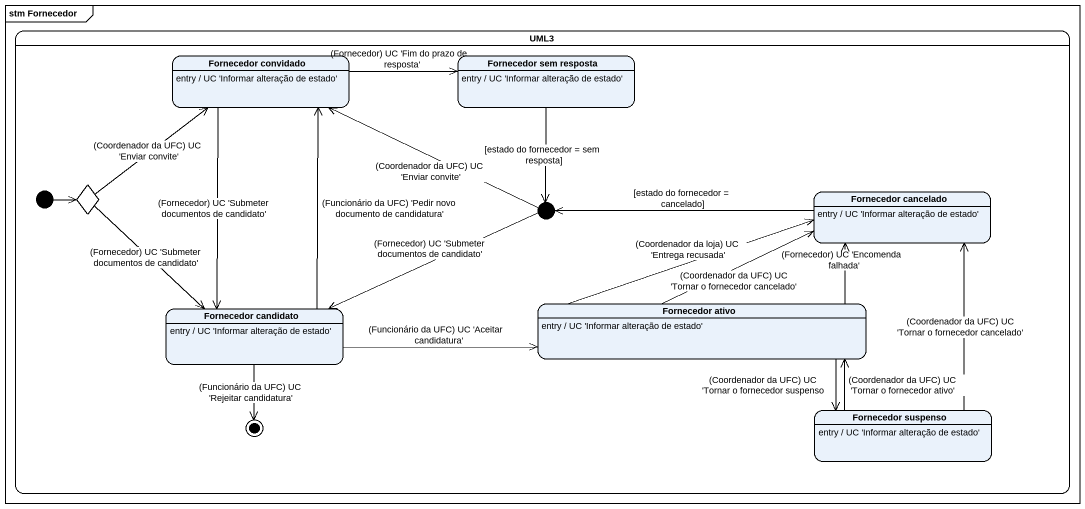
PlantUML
@startuml
mainframe stm Fornecedor
hide empty description
state UML3 {
  state "Fornecedor convidado" as Fornecedor_convidado
  Fornecedor_convidado : entry / UC 'Informar alteração de estado'
  state "Fornecedor sem resposta" as Fornecedor_sem_resposta
  Fornecedor_sem_resposta : entry / UC 'Informar alteração de estado'
  state choice1 <<choice>>
  state junction1 <<choice>>
  state "Fornecedor cancelado" as Fornecedor_cancelado
  Fornecedor_cancelado : entry / UC 'Informar alteração de estado'
  state "Fornecedor ativo" as Fornecedor_ativo
  Fornecedor_ativo : entry / UC 'Informar alteração de estado'
  state "Fornecedor candidato" as Fornecedor_candidato
  Fornecedor_candidato : entry / UC 'Informar alteração de estado'
  state "Fornecedor suspenso" as Fornecedor_suspenso
  Fornecedor_suspenso : entry / UC 'Informar alteração de estado'
  [*] -right-> choice1
  Fornecedor_candidato --> [*] : (Funcionário da UFC) UC 'Rejeitar candidatura'
}
Fornecedor_convidado -right-> Fornecedor_sem_resposta : (Fornecedor) UC 'Fim do prazo de resposta'
Fornecedor_convidado --> Fornecedor_candidato : (Fornecedor) UC 'Submeter documentos de candidato'
Fornecedor_sem_resposta --> junction1 : [estado do fornecedor = sem resposta]
choice1 -up-> Fornecedor_convidado : (Coordenador da UFC) UC 'Enviar convite'
choice1 --> Fornecedor_candidato : (Fornecedor) UC 'Submeter documentos de candidato'
junction1 -left-> Fornecedor_convidado : (Coordenador da UFC) UC 'Enviar convite'
junction1 -left-> Fornecedor_candidato : (Fornecedor) UC 'Submeter documentos de candidato'
Fornecedor_cancelado -left-> junction1 : [estado do fornecedor = cancelado]
Fornecedor_ativo -right-> Fornecedor_cancelado : (Coordenador da UFC) UC 'Tornar o fornecedor cancelado'
Fornecedor_ativo -right-> Fornecedor_cancelado : (Coordenador da loja) UC 'Entrega recusada'
Fornecedor_ativo -right-> Fornecedor_cancelado : (Fornecedor) UC 'Encomenda falhada'
Fornecedor_ativo -right-> Fornecedor_suspenso : (Coordenador da UFC) UC 'Tornar o fornecedor suspenso
Fornecedor_candidato -up-> Fornecedor_convidado : (Funcionário da UFC) 'Pedir novo documento de candidatura'
Fornecedor_candidato -right-> Fornecedor_ativo : (Funcionário da UFC) UC 'Aceitar candidatura'
Fornecedor_suspenso -up-> Fornecedor_cancelado : (Coordenador da UFC) UC 'Tornar o fornecedor cancelado'
Fornecedor_suspenso -left-> Fornecedor_ativo : (Coordenador da UFC) UC 'Tornar o fornecedor ativo'
@enduml
